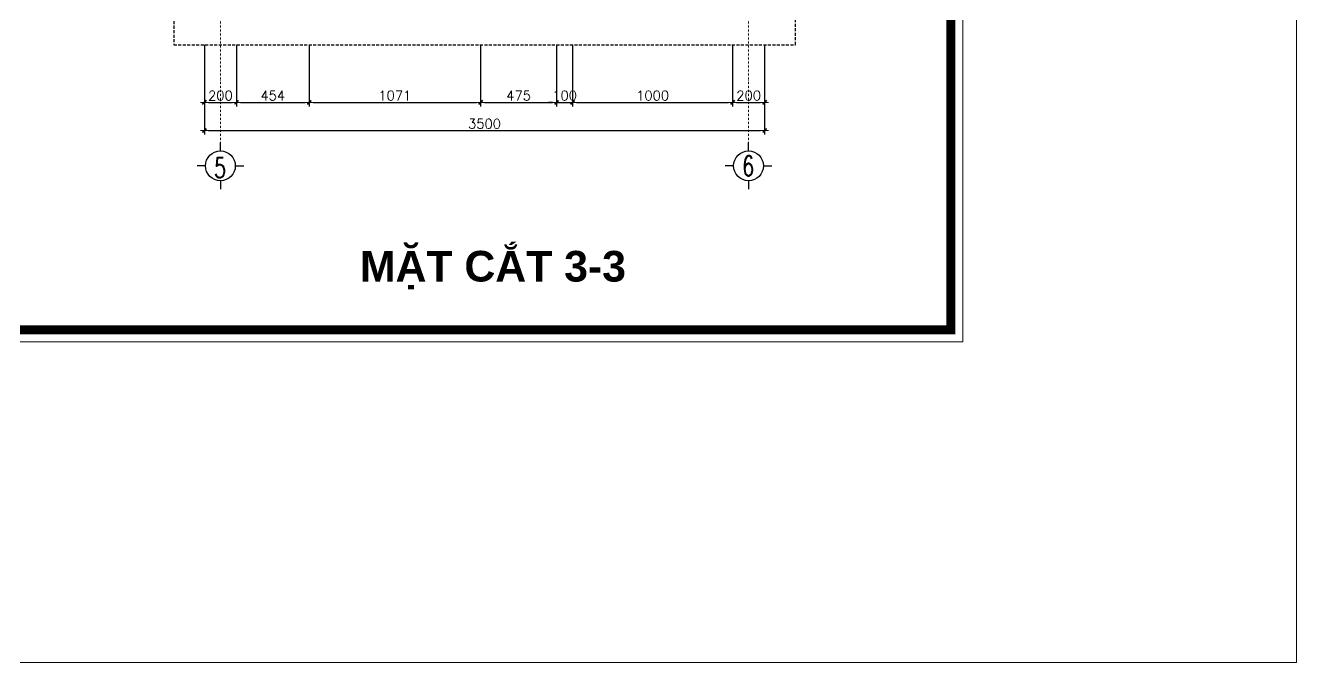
# Model space of a CAD drawing. Header units: millimetres. Extents: x 615730 to 2792744, y 139412 to 597571.
# Drawn here: x 1463210 to 1494978, y 210225 to 226148 of the extents above; entities that cross this region are included whole.
import ezdxf
from ezdxf.enums import TextEntityAlignment as Align

# ---------------------------------------------------------------- set-up
doc = ezdxf.new("R2010")
doc.units = ezdxf.units.MM
doc.header["$MEASUREMENT"] = 0
doc.header["$PDMODE"] = 34
doc.linetypes.add('DASHDOT', pattern=[1, 0.5, -0.25, 0, -0.25])
doc.linetypes.add('HIDDEN', pattern=[0.375, 0.25, -0.125])
doc.layers.get('0').update_dxf_attribs({"lineweight": 5})
for name, color, linetype in [('CUA', 132, 'Continuous'), ('DUT', 250, 'HIDDEN'), ('H', 252, 'Continuous'), ('TEXT', 2, 'Continuous')]:
    doc.layers.add(name, color=color, linetype=linetype)
for name, color, linetype, lineweight in [('KT', 148, 'Continuous', 18), ('thay', 7, 'Continuous', 15), ('TIM TRUC', 149, 'DASHDOT', 9), ('TUONG', 6, 'Continuous', 35), ('VLIEU', 250, 'Continuous', 9)]:
    doc.layers.add(name, color=color, linetype=linetype, lineweight=lineweight)
doc.styles.add('lyrichs', font='', dxfattribs={"width": 1.25})
doc.styles.add('romans', font='romans.shx', dxfattribs={"height": 240})
doc.styles.get('lyrichs').set_extended_font_data('.VnHelvetInsH', bold=True)
doc.dimstyles.new('1-50', dxfattribs={"dimtxt": 200, "dimasz": 100, "dimexe": 100, "dimexo": 0, "dimgap": 50, "dimtad": 1, "dimdec": 0, "dimlfac": 0.25, "dimzin": 0, "dimdsep": 46, "dimtxsty": 'romans', "dimblk": ']', "dimcen": 0, "dimdle": 100, "dimclrd": 148, "dimclre": 148, "dimclrt": 2, "dimadec": 0, "dimazin": 0, "dimtfac": 1.111111, "dimtdec": 0, "dimtix": 1, "dimtmove": 2, "dimatfit": 3, "dimldrblk": ']', "dimfxl": 200, "dimtolj": 1, "dimtzin": 0, "dimarcsym": 0})

# ---------------------------------------------------------------- blocks, each defined once
blk = doc.blocks.new(']')
for p, q in [((1, 0), (-1, 0)), ((0, 1), (0, -1))]:
    blk.add_line(p, q)
at = {"color": 9, "const_width": 0.4}
blk.add_lwpolyline([(-0.51, -0.51), (0.51, 0.51)], dxfattribs=at)
blk = doc.blocks.new('*D2918')
at = {"layer": 'DEFPOINTS', "color": 0, "ltscale": 10, "transparency": 16777216}
for p in [(1467683, 225665), (1468484, 225665), (1468484, 224225)]:
    blk.add_point(p, dxfattribs=at)
at = {"layer": 'VLIEU', "color": 148, "lineweight": -2, "ltscale": 10, "transparency": 16777216}
for p, q in [((1467683, 225665), (1467683, 224125)), ((1468484, 225665), (1468484, 224125)), ((1467783, 224225), (1468384, 224225))]:
    blk.add_line(p, q, dxfattribs=at)
at = {"layer": 'VLIEU', "color": 148, "lineweight": -2, "ltscale": 10, "transparency": 16777216, "xscale": 100, "yscale": 100, "zscale": 100, "rotation": 180}
blk.add_blockref(']', (1467683, 224225), dxfattribs=at)
at = {"layer": 'VLIEU', "color": 148, "lineweight": -2, "ltscale": 10, "transparency": 16777216, "xscale": 100, "yscale": 100, "zscale": 100}
blk.add_blockref(']', (1468484, 224225), dxfattribs=at)
at = {"layer": 'VLIEU', "color": 2, "ltscale": 10, "transparency": 16777216, "insert": (1468083, 224395), "char_height": 240, "attachment_point": 5, "style": 'romans'}
blk.add_mtext('\\A1;200', dxfattribs=at)
blk = doc.blocks.new('*D2919')
at = {"layer": 'DEFPOINTS', "color": 0, "ltscale": 10, "transparency": 16777216}
for p in [(1468484, 225665), (1470301, 225665), (1470301, 224225)]:
    blk.add_point(p, dxfattribs=at)
at = {"layer": 'VLIEU', "color": 148, "lineweight": -2, "ltscale": 10, "transparency": 16777216}
for p, q in [((1468484, 225665), (1468484, 224125)), ((1470301, 225665), (1470301, 224125)), ((1468584, 224225), (1470201, 224225))]:
    blk.add_line(p, q, dxfattribs=at)
at = {"layer": 'VLIEU', "color": 148, "lineweight": -2, "ltscale": 10, "transparency": 16777216, "xscale": 100, "yscale": 100, "zscale": 100, "rotation": 180}
blk.add_blockref(']', (1468484, 224225), dxfattribs=at)
at = {"layer": 'VLIEU', "color": 148, "lineweight": -2, "ltscale": 10, "transparency": 16777216, "xscale": 100, "yscale": 100, "zscale": 100}
blk.add_blockref(']', (1470301, 224225), dxfattribs=at)
at = {"layer": 'VLIEU', "color": 2, "ltscale": 10, "transparency": 16777216, "insert": (1469392, 224395), "char_height": 240, "attachment_point": 5, "style": 'romans'}
blk.add_mtext('\\A1;454', dxfattribs=at)
blk = doc.blocks.new('*D2920')
at = {"layer": 'DEFPOINTS', "color": 0, "ltscale": 10, "transparency": 16777216}
for p in [(1470301, 225665), (1474586, 225665), (1474586, 224225)]:
    blk.add_point(p, dxfattribs=at)
at = {"layer": 'VLIEU', "color": 148, "lineweight": -2, "ltscale": 10, "transparency": 16777216}
for p, q in [((1470301, 225665), (1470301, 224125)), ((1474586, 225665), (1474586, 224125)), ((1470401, 224225), (1474486, 224225))]:
    blk.add_line(p, q, dxfattribs=at)
at = {"layer": 'VLIEU', "color": 148, "lineweight": -2, "ltscale": 10, "transparency": 16777216, "xscale": 100, "yscale": 100, "zscale": 100, "rotation": 180}
blk.add_blockref(']', (1470301, 224225), dxfattribs=at)
at = {"layer": 'VLIEU', "color": 148, "lineweight": -2, "ltscale": 10, "transparency": 16777216, "xscale": 100, "yscale": 100, "zscale": 100}
blk.add_blockref(']', (1474586, 224225), dxfattribs=at)
at = {"layer": 'VLIEU', "color": 2, "ltscale": 10, "transparency": 16777216, "insert": (1472443, 224395), "char_height": 240, "attachment_point": 5, "style": 'romans'}
blk.add_mtext('\\A1;1071', dxfattribs=at)
blk = doc.blocks.new('*D2921')
at = {"layer": 'DEFPOINTS', "color": 0, "ltscale": 10, "transparency": 16777216}
for p in [(1474586, 225665), (1476484, 225665), (1476484, 224225)]:
    blk.add_point(p, dxfattribs=at)
at = {"layer": 'VLIEU', "color": 148, "lineweight": -2, "ltscale": 10, "transparency": 16777216}
for p, q in [((1474586, 225665), (1474586, 224125)), ((1476484, 225665), (1476484, 224125)), ((1474686, 224225), (1476384, 224225))]:
    blk.add_line(p, q, dxfattribs=at)
at = {"layer": 'VLIEU', "color": 148, "lineweight": -2, "ltscale": 10, "transparency": 16777216, "xscale": 100, "yscale": 100, "zscale": 100, "rotation": 180}
blk.add_blockref(']', (1474586, 224225), dxfattribs=at)
at = {"layer": 'VLIEU', "color": 148, "lineweight": -2, "ltscale": 10, "transparency": 16777216, "xscale": 100, "yscale": 100, "zscale": 100}
blk.add_blockref(']', (1476484, 224225), dxfattribs=at)
at = {"layer": 'VLIEU', "color": 2, "ltscale": 10, "transparency": 16777216, "insert": (1475535, 224395), "char_height": 240, "attachment_point": 5, "style": 'romans'}
blk.add_mtext('\\A1;475', dxfattribs=at)
blk = doc.blocks.new('*D2922')
at = {"layer": 'DEFPOINTS', "color": 0, "ltscale": 10, "transparency": 16777216}
for p in [(1476484, 225665), (1476884, 225665), (1476884, 224225)]:
    blk.add_point(p, dxfattribs=at)
at = {"layer": 'VLIEU', "color": 148, "lineweight": -2, "ltscale": 10, "transparency": 16777216}
for p, q in [((1476484, 225665), (1476484, 224125)), ((1476884, 225665), (1476884, 224125)), ((1476384, 224225), (1476284, 224225)), ((1476484, 224225), (1476884, 224225)), ((1476984, 224225), (1477084, 224225))]:
    blk.add_line(p, q, dxfattribs=at)
at = {"layer": 'VLIEU', "color": 148, "lineweight": -2, "ltscale": 10, "transparency": 16777216, "xscale": 100, "yscale": 100, "zscale": 100}
blk.add_blockref(']', (1476484, 224225), dxfattribs=at)
at = {"layer": 'VLIEU', "color": 148, "lineweight": -2, "ltscale": 10, "transparency": 16777216, "xscale": 100, "yscale": 100, "zscale": 100, "rotation": 180}
blk.add_blockref(']', (1476884, 224225), dxfattribs=at)
at = {"layer": 'VLIEU', "color": 2, "ltscale": 10, "transparency": 16777216, "insert": (1476684, 224395), "char_height": 240, "attachment_point": 5, "style": 'romans'}
blk.add_mtext('\\A1;100', dxfattribs=at)
blk = doc.blocks.new('*D2923')
at = {"layer": 'DEFPOINTS', "color": 0, "ltscale": 10, "transparency": 16777216}
for p in [(1476884, 225665), (1480884, 225665), (1480884, 224225)]:
    blk.add_point(p, dxfattribs=at)
at = {"layer": 'VLIEU', "color": 148, "lineweight": -2, "ltscale": 10, "transparency": 16777216}
for p, q in [((1476884, 225665), (1476884, 224125)), ((1480884, 225665), (1480884, 224125)), ((1476984, 224225), (1480784, 224225))]:
    blk.add_line(p, q, dxfattribs=at)
at = {"layer": 'VLIEU', "color": 148, "lineweight": -2, "ltscale": 10, "transparency": 16777216, "xscale": 100, "yscale": 100, "zscale": 100, "rotation": 180}
blk.add_blockref(']', (1476884, 224225), dxfattribs=at)
at = {"layer": 'VLIEU', "color": 148, "lineweight": -2, "ltscale": 10, "transparency": 16777216, "xscale": 100, "yscale": 100, "zscale": 100}
blk.add_blockref(']', (1480884, 224225), dxfattribs=at)
at = {"layer": 'VLIEU', "color": 2, "ltscale": 10, "transparency": 16777216, "insert": (1478884, 224395), "char_height": 240, "attachment_point": 5, "style": 'romans'}
blk.add_mtext('\\A1;1000', dxfattribs=at)
blk = doc.blocks.new('*D2924')
at = {"layer": 'DEFPOINTS', "color": 0, "ltscale": 10, "transparency": 16777216}
for p in [(1480884, 225665), (1481684, 225665), (1481684, 224225)]:
    blk.add_point(p, dxfattribs=at)
at = {"layer": 'VLIEU', "color": 148, "lineweight": -2, "ltscale": 10, "transparency": 16777216}
for p, q in [((1480884, 225665), (1480884, 224125)), ((1481684, 225665), (1481684, 224125)), ((1480984, 224225), (1481584, 224225))]:
    blk.add_line(p, q, dxfattribs=at)
at = {"layer": 'VLIEU', "color": 148, "lineweight": -2, "ltscale": 10, "transparency": 16777216, "xscale": 100, "yscale": 100, "zscale": 100, "rotation": 180}
blk.add_blockref(']', (1480884, 224225), dxfattribs=at)
at = {"layer": 'VLIEU', "color": 148, "lineweight": -2, "ltscale": 10, "transparency": 16777216, "xscale": 100, "yscale": 100, "zscale": 100}
blk.add_blockref(']', (1481684, 224225), dxfattribs=at)
at = {"layer": 'VLIEU', "color": 2, "ltscale": 10, "transparency": 16777216, "insert": (1481284, 224395), "char_height": 240, "attachment_point": 5, "style": 'romans'}
blk.add_mtext('\\A1;200', dxfattribs=at)
blk = doc.blocks.new('*D2925')
at = {"layer": 'DEFPOINTS', "color": 0, "ltscale": 10, "transparency": 16777216}
for p in [(1467683, 225665), (1481684, 225665), (1481684, 223522)]:
    blk.add_point(p, dxfattribs=at)
at = {"layer": 'VLIEU', "color": 148, "lineweight": -2, "ltscale": 10, "transparency": 16777216}
for p, q in [((1467683, 225665), (1467683, 223422)), ((1481684, 225665), (1481684, 223422)), ((1467783, 223522), (1481584, 223522))]:
    blk.add_line(p, q, dxfattribs=at)
at = {"layer": 'VLIEU', "color": 148, "lineweight": -2, "ltscale": 10, "transparency": 16777216, "xscale": 100, "yscale": 100, "zscale": 100, "rotation": 180}
blk.add_blockref(']', (1467683, 223522), dxfattribs=at)
at = {"layer": 'VLIEU', "color": 148, "lineweight": -2, "ltscale": 10, "transparency": 16777216, "xscale": 100, "yscale": 100, "zscale": 100}
blk.add_blockref(']', (1481684, 223522), dxfattribs=at)
at = {"layer": 'VLIEU', "color": 2, "ltscale": 10, "transparency": 16777216, "insert": (1474683, 223692), "char_height": 240, "attachment_point": 5, "style": 'romans'}
blk.add_mtext('\\A1;3500', dxfattribs=at)
blk = doc.blocks.new('tt')
at = {"layer": 'CUA'}
for p, q in [((0, -159), (0, 50)), ((-373, -532), (-582, -532)), ((373, -532), (582, -532)), ((0, -905), (0, -1114))]:
    blk.add_line(p, q, dxfattribs=at)
blk.add_circle((0, -532), 373, dxfattribs=at)

msp = doc.modelspace()

# ---------------------------------------------------------------- linework, layer by layer
at = {"layer": 'DUT', "color": 2, "ltscale": 300}
msp.add_lwpolyline([(1466916.9, 225664.9), (1482451.6, 225664.9), (1482451.6, 246279.4), (1466916.9, 246279.4)], close=True, dxfattribs=at)
at = {"layer": 'H', "const_width": 227.1}
msp.add_lwpolyline([(1441980.4, 218543), (1486335.9, 218543), (1486335.9, 249728.1), (1441980.4, 249728.1)], close=True, dxfattribs=at)
at = {"layer": 'KT', "ltscale": 10}
msp.add_lwpolyline([(1251387.5, 325466.5), (1494978.2, 325466.5), (1494978.2, 210225.3), (1251387.5, 210225.3)], close=True, dxfattribs=at)
at = {"layer": 'thay', "linetype": 'Continuous'}
msp.add_lwpolyline([(1441677.7, 218240.2), (1486638.7, 218240.2), (1486638.7, 250030.8), (1441677.7, 250030.8)], close=True, dxfattribs=at)
at = {"layer": 'TIM TRUC', "ltscale": 100}
for p, q in [((1468082.5, 230247.9), (1468082.5, 223221)), ((1481282.5, 230247.9), (1481282.5, 223221))]:
    msp.add_line(p, q, dxfattribs=at)

# ---------------------------------------------------------------- block references
at = {"layer": 'CUA'}
for p in [(1468082.5, 223171), (1481282.5, 223171)]:
    msp.add_blockref('tt', p, dxfattribs=at)

# ---------------------------------------------------------------- texts
at = {"layer": 'TEXT', "style": 'lyrichs'}
msp.add_text('MÆT c¾t 3-3', height=765, dxfattribs=at).set_placement((1474894.2, 219748), align=Align.CENTER)
at = {"layer": 'TUONG', "style": 'romans', "width": 0.7}
for s, p in [('5', (1468073.2, 222341.5)), ('6', (1481273.2, 222386.3))]:
    msp.add_text(s, height=500, dxfattribs=at).set_placement(p, align=Align.CENTER)

# ---------------------------------------------------------------- dimensions: what is measured, and where the dimension line sits
at = {"layer": 'VLIEU', "ltscale": 10}
for base, p1, p2, picture, middle in [((1468484.2, 224225.4), (1467682.5, 225664.9), (1468484.2, 225664.9), '*D2918', (1468083.4, 224395.4)), ((1481684.3, 223522.2), (1467682.5, 225664.9), (1481684.3, 225664.9), '*D2925', (1474683.4, 223692.2)), ((1470300.5, 224225.4), (1468484.2, 225664.9), (1470300.5, 225664.9), '*D2919', (1469392.4, 224395.4)), ((1474585.8, 224225.4), (1470300.5, 225664.9), (1474585.8, 225664.9), '*D2920', (1472443.2, 224395.4)), ((1476484.2, 224225.4), (1474585.8, 225664.9), (1476484.2, 225664.9), '*D2921', (1475535, 224395.4)), ((1476884.2, 224225.4), (1476484.2, 225664.9), (1476884.2, 225664.9), '*D2922', (1476684.2, 224395.4)), ((1480884.2, 224225.4), (1476884.2, 225664.9), (1480884.2, 225664.9), '*D2923', (1478884.2, 224395.4)), ((1481684.3, 224225.4), (1480884.2, 225664.9), (1481684.3, 225664.9), '*D2924', (1481284.3, 224395.4))]:
    dim = msp.add_linear_dim(base=base, p1=p1, p2=p2, dimstyle='1-50', dxfattribs=at)
    dim.commit()
    dim.dimension.update_dxf_attribs({"geometry": picture, "text_midpoint": middle})

doc.saveas('drawing.dxf')
